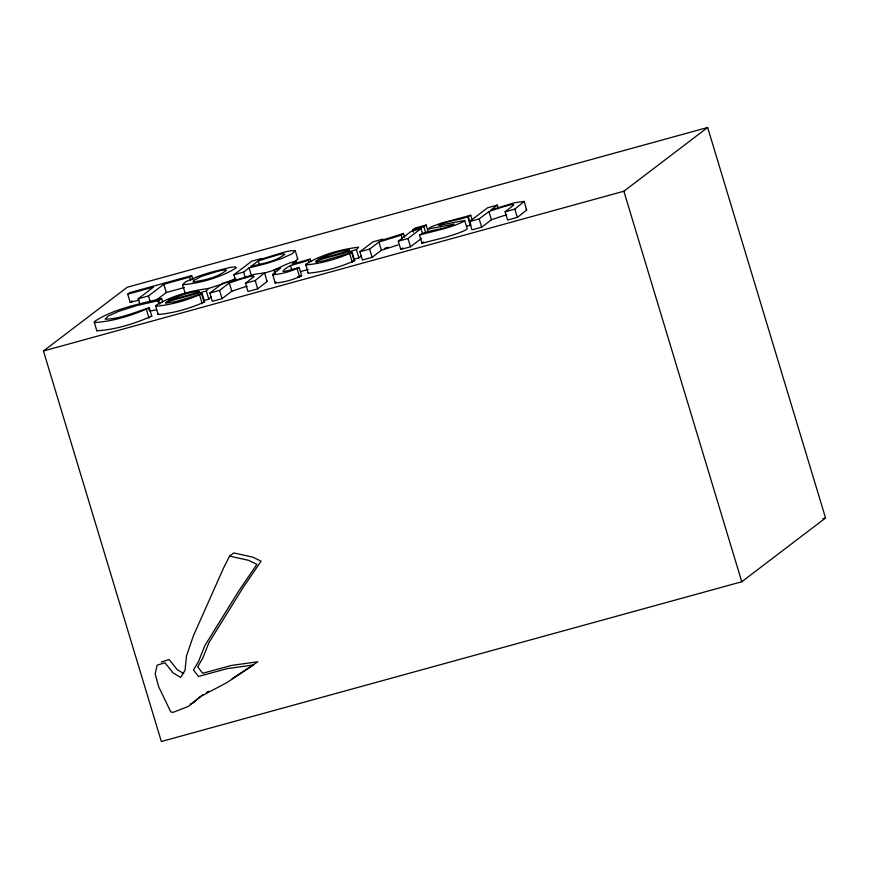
<?xml version="1.0" encoding="UTF-8"?>
<svg xmlns="http://www.w3.org/2000/svg" width="869" height="869" viewBox="0 0 869 869"><rect width="100%" height="100%" fill="white"/><g stroke="black" fill="none" stroke-linecap="round" stroke-linejoin="round"><path stroke-width="1.3" d="M182.577 284.76L185.694 281.773L195.894 277.244A24.625 2.357 -16.8 0 1 210.787 272.323L230.318 267.38L235.412 266.848L236.379 267.815C220.498 277.548 200.967 283.055 182.577 284.76L185.075 293.016L186.053 293.309M185.075 293.016L185.119 292.353M310.82 261.493L310.103 259.125C301.565 264.285 289.735 262.894 282.827 271.28L285.238 271.4L299.142 267.467L301.641 275.723C293.646 279.644 284.12 282.382 275.147 283.022L272.703 274.322L280.687 268.108L274.126 269.922L275.191 273.453M275.147 283.022L275.951 281.871M264.589 272.855L255.204 280.578L245.492 283.251L247.98 291.506L257.691 288.834L267 281.61L264.589 272.855L254.432 274.322L231.154 281.567L232.599 280.459L222.888 283.142L209.831 293.07L212.329 301.326L222.04 298.654L231.784 291.234L240.441 288.302A17.738 1.695 -16.8 0 1 247.1 286.259M524.224 201.38L514.828 209.114L505.117 211.786L507.615 220.042L517.327 217.369L526.625 210.146L524.224 201.38L514.057 202.846L490.789 210.102L497.361 205.095L498.426 208.625M233.902 274.756L251.771 261.156L261.482 258.484L260.113 259.527L284.098 252.14L290.941 250.685L295.297 250.869L292.027 253.835L281.914 258.386L267.706 263.177L249.088 267.913L243.624 272.084L233.902 274.756L235.684 280.644M295.297 250.869L297.795 259.125L294.515 262.09M229.579 556.106L223.615 567.891L193.494 635.576L186.466 656.041L185.064 670.271L180.643 677.418L173.018 672.878L164.958 662.743L157.126 665.176L155.193 673.833L158.625 686.629L170.769 711.928L173.029 712.384L188.53 706.334L199.848 696.927L226.798 682.643L253.639 664.948L227.102 668.652L198.469 676.462L193.472 669.945L198.556 661.45L204.78 645.754L238.66 591.137L256.898 564.339L248.436 560.288L229.579 556.106L233.761 552.923L252.629 557.105L261.091 561.157L242.853 587.944L208.973 642.571L202.749 658.257L197.665 666.762L202.651 673.279L231.295 665.458L257.821 661.765L232.099 678.722M464.676 220.465L463.003 221.953L455.519 225.017A23.582 2.259 -16.8 0 1 443.005 229.003L419.466 234.988L421.954 243.244L445.493 237.259A23.582 2.259 -16.8 0 0 458.006 233.272L465.491 230.209L467.174 228.721L464.676 220.465L438.53 225.419C448.491 219.9 461.048 220.596 470.726 215.219L472.149 219.944M316.425 260.667L315.675 261.851L323.138 260.95L352.217 252.325L354.715 260.581C340.376 267.044 324.028 271.845 308.234 273.181L305.66 264.306C321.334 254.693 340.452 249.414 358.593 247.198L356.409 249.664L316.425 260.667L317.131 263.025M361.124 256.029L358.908 257.919L353.748 259.342M203.009 694.603L192.712 703.151L190.333 704.075M43.45 351L127.232 287.248L707.648 127.482L825.55 518L741.768 581.752L161.352 741.518L43.45 351L623.866 191.234L707.648 127.482M139.268 299.957L130.22 302.445L127.732 294.189L129.785 292.625L191.691 275.582L192.755 279.123M130.22 302.445L132.284 300.88M140.007 304.65L138.225 298.751L153.563 287.074L127.732 294.189M138.225 298.751L148.458 295.938L163.796 284.261L189.627 277.146L191.691 275.582M156.062 300.294L166.283 292.516L184.369 287.541M94.286 322.551C112.861 321.497 132.468 315.371 149.294 307.822L151.782 316.077C134.956 323.626 115.349 329.753 96.785 330.807L94.21 321.682C114.067 308.473 138.758 304.335 161.591 298.458L162.666 301.999M149.294 307.822C134.847 312.101 120.302 318.988 105.127 319.173L108.343 316.012L118.423 311.46L137.226 305.41L158.799 300.587L161.591 298.458M155.649 306.246C171.443 304.9 187.791 300.109 202.129 293.646L204.617 301.901C190.278 308.365 173.93 313.155 158.136 314.502L155.562 305.616C171.247 296.003 190.354 290.735 208.506 288.508L206.322 290.974L166.327 301.988L165.577 303.172L176.559 301.413L202.129 293.646M209.831 293.07L219.553 290.398L229.297 282.979L237.954 280.046A17.738 1.695 -16.8 0 1 249.077 276.798L252.988 275.951L254.204 276.429L245.492 283.251M258.267 260.928L250.88 266.555C262.34 263.307 275.397 261.83 284.923 254.193L282.762 253.802L278.265 254.747L258.267 260.928L259.342 264.469M203.65 300.652L208.81 299.229L210.993 296.763M274.126 269.922C281.35 266.892 288.041 262.786 295.981 261.2L296.687 263.557M295.981 261.2L292.223 264.057L310.103 259.125M272.66 274.767C281.632 274.126 291.158 271.4 299.142 267.467M305.747 264.926C321.541 263.589 337.878 258.788 352.217 252.325M398.078 244.949L381.404 250.283L372.138 257.333L362.427 260.005L359.929 251.749L372.986 241.821L382.697 239.149L380.752 240.626L403.498 233.457L404.574 236.998M359.929 251.749L369.651 249.077L378.917 242.027L401.206 235.195L403.498 233.457M413.546 232.153L412.829 229.796L415.11 228.058L426.168 225.017L428.308 232.088M421.519 238.378L410.472 246.785L400.761 249.457L398.274 241.202L411.319 231.273L421.031 228.59L422.453 233.316M398.274 241.202L407.985 238.53L421.031 228.59M412.829 229.796L423.887 226.744L426.168 225.017M419.466 234.988C429.807 229.21 443.331 230.144 453.966 224.191L427.874 229.068L431.393 226.744L440.757 223.311L470.726 215.219M400.761 249.457L402.771 247.926M421.954 243.244L423.594 241.995M506.736 214.795A17.738 1.695 -16.8 0 0 500.077 216.826L491.419 219.77L481.676 227.178L471.965 229.85L469.466 221.606L487.65 207.767L497.361 205.095M469.466 221.606L479.177 218.923L488.932 211.515L497.579 208.582A17.738 1.695 -16.8 0 1 508.713 205.334L512.623 204.487L513.84 204.965L505.117 211.786M206.377 692.506L208.723 691.257M235.771 278.428L225.647 282.936M224.495 283.348L207.409 288.801M384.424 248.469L387.954 247.23M351.826 261.526L354.715 260.581M275.147 269.89L265.034 272.909M297.6 276.961L301.641 275.723M161.308 661.993L169.151 659.549L177.211 669.695L183.739 673.584M300.555 271.584L308.223 269.477M467.022 226.038L470.868 225.267L468.38 217.011M151.01 316.294L151.782 316.077M204.617 301.901L204.052 302.054L201.912 294.982M822.932 518.717L825.55 518M149.816 311.113L156.583 309.712M526.06 209.407L526.712 209.635M266.435 280.872L267.087 281.111M297.176 258.756L297.795 259.125M623.866 191.234L741.768 581.752M514.828 209.114L517.327 217.369M488.932 211.515L491.419 219.77M479.177 218.923L481.676 227.178M467.859 217.152L470.357 225.408M440.17 224.582L440.876 226.939M423.887 226.744L425.669 232.642M407.985 238.53L410.472 246.785M401.206 235.195L402.282 238.736M378.917 242.027L381.404 250.283M369.651 249.077L372.138 257.333M356.409 249.664L358.908 257.919M351.652 252.488L353.792 259.559M349.827 254.15L352.314 262.405M308.278 260.515L308.995 262.873M297.165 268.977L299.664 277.222M290.398 265.436L291.832 270.15M255.204 280.578L257.691 288.834M249.088 267.913L251.575 276.168M243.624 272.084L245.395 277.971M229.297 282.979L231.784 291.234M219.553 290.398L222.04 298.654M206.322 290.974L208.81 299.229M199.729 295.471L202.216 303.716M189.627 277.146L190.702 280.687M163.796 284.261L166.283 292.516M158.799 300.587L159.874 304.117M157.973 300.815L158.69 303.172M148.458 295.938L150.239 301.836M148.512 308.039L149.229 310.396M146.535 309.918L149.023 318.173M308.147 272.551L308.234 273.181M158.049 313.872L158.136 314.502M96.709 329.938L96.785 330.807M199.142 291.397L198.545 292.299L168.01 300.707C177.787 296.307 188.421 292.201 199.142 291.397M349.24 250.076L348.643 250.989L318.108 259.386C327.885 254.997 338.508 250.88 349.24 250.076M193.722 280.307L193.027 281.969C204.53 280.22 217.185 277.548 226.429 270.226L224.93 269.89A13.98 1.336 -16.8 0 0 218.01 271.226L201.597 276.309L193.722 280.307"/></g></svg>
